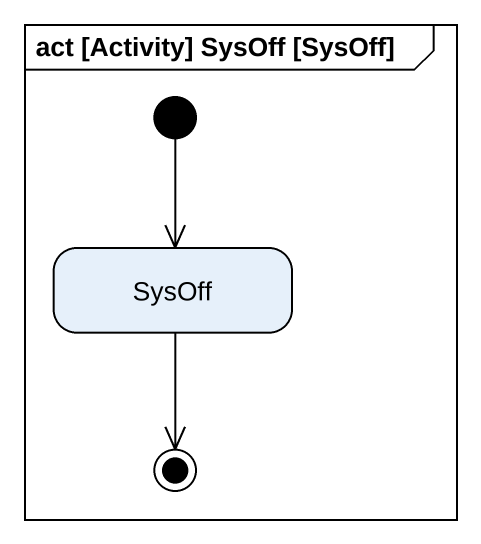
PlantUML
@startuml
mainframe act [Activity] SysOff [SysOff]
hide empty description
state SysOff
[*] --> SysOff
SysOff --> [*]
@enduml
